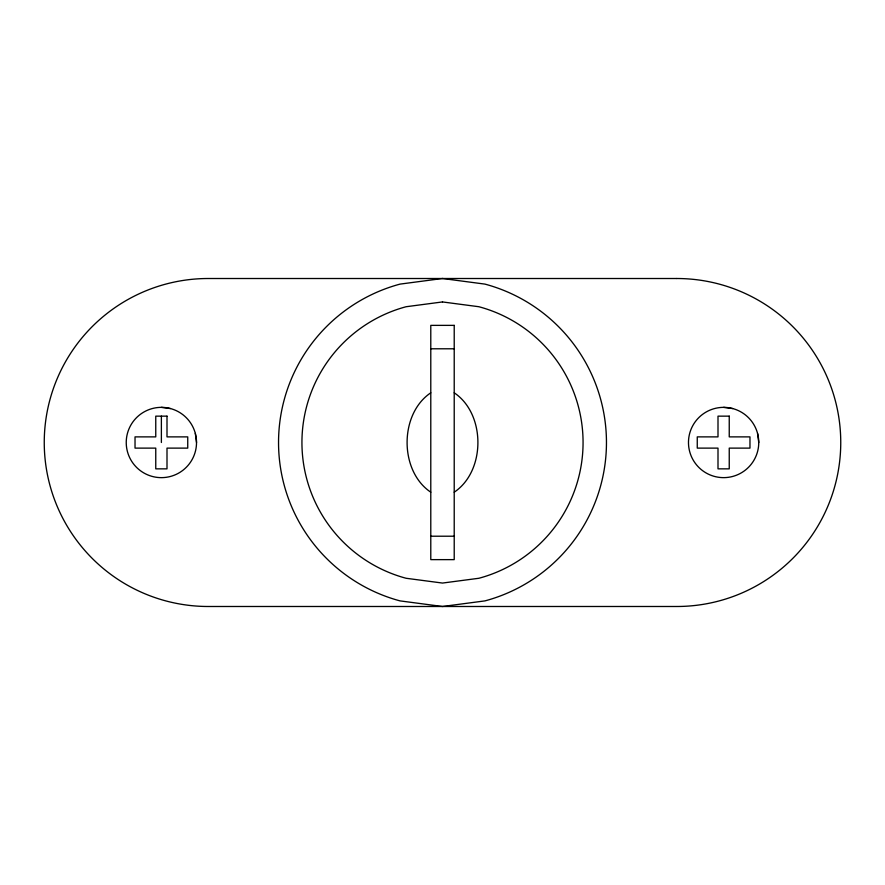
<?xml version="1.0" encoding="UTF-8"?>
<svg xmlns="http://www.w3.org/2000/svg" width="885" height="885" viewBox="0 0 885 885"><rect width="100%" height="100%" fill="white"/><g stroke="black" fill="none" stroke-linecap="round" stroke-linejoin="round"><path stroke-width="1.33" d="M430.785 392.807C399.201 413.959 399.201 471.041 430.785 492.193M454.215 492.193C485.799 471.041 485.799 413.959 454.215 392.807M430.785 348.79L454.215 348.79M430.785 536.21L454.215 536.21M723.62 407.365L732.714 408.56M161.38 407.365L170.473 408.56M757.56 433.407L758.755 442.5A35.135 35.135 0 0 1 706.053 472.933A35.135 35.135 0 0 1 706.053 412.067A35.135 35.135 0 0 1 758.755 442.5M195.32 433.407L196.525 442.5A35.135 35.135 0 0 1 143.812 472.933A35.135 35.135 0 0 1 143.812 412.067A35.135 35.135 0 0 1 196.525 442.5M161.38 416.149L161.38 442.5M442.5 278.51L400.053 284.107A163.99 163.99 0 0 0 400.053 600.893L442.5 606.49L484.947 600.893A163.99 163.99 0 0 0 484.947 284.107L442.5 278.51M442.5 301.94L406.115 306.73A140.56 140.56 0 0 0 406.115 578.27L442.5 583.06L478.885 578.27A140.56 140.56 0 0 0 478.885 306.73L442.5 301.94M676.76 278.51L208.24 278.51A163.99 163.99 0 0 0 44.25 442.5A163.99 163.99 0 0 0 208.24 606.49L676.76 606.49A163.99 163.99 0 0 0 840.75 442.5A163.99 163.99 0 0 0 676.76 278.51M454.215 325.37L430.785 325.37L430.785 559.63L454.215 559.63L454.215 325.37M167 416.149L155.76 416.149L155.76 436.88L135.029 436.88L135.029 448.12L155.76 448.12L155.76 468.851L167 468.851L167 448.12L187.742 448.12L187.742 436.88L167 436.88L167 416.149M729.24 416.149L718 416.149L718 436.88L697.258 436.88L697.258 448.12L718 448.12L718 468.851L729.24 468.851L729.24 448.12L749.971 448.12L749.971 436.88L729.24 436.88L729.24 416.149"/></g></svg>
